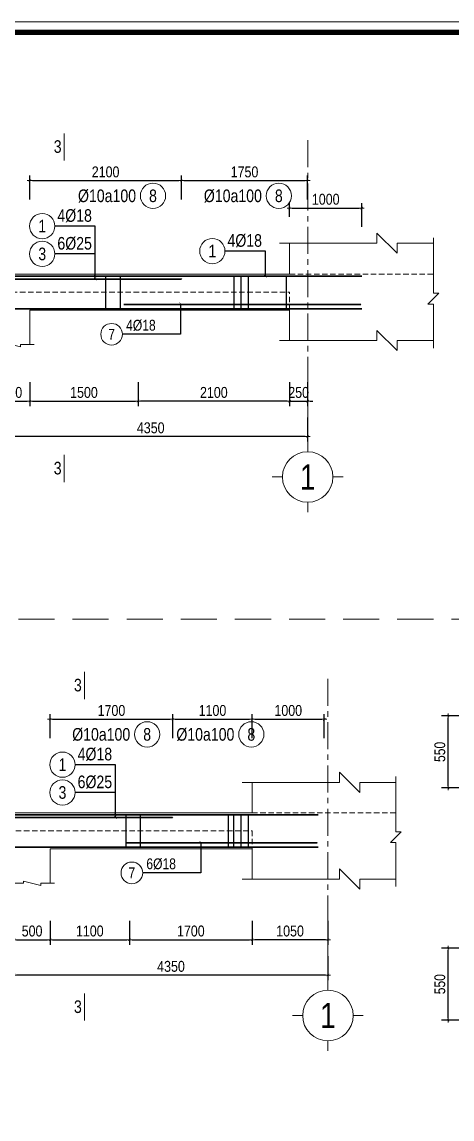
# Model space of a CAD drawing. Header units: millimetres. Extents: x 397144 to 10081729, y 99180 to 1327802.
# Drawn here: x 5003312 to 5009272, y 706292 to 721490 of the extents above; entities that cross this region are included whole.
import ezdxf
from ezdxf.enums import TextEntityAlignment as Align

# ---------------------------------------------------------------- set-up
doc = ezdxf.new("R2010")
doc.units = ezdxf.units.MM
doc.header["$PDSIZE"] = -10
doc.linetypes.add('CENTER', pattern=[2, 1.25, -0.25, 0.25, -0.25])
doc.linetypes.add('HIDDEN', pattern=[0.375, 0.25, -0.125])
doc.layers.get('0').update_dxf_attribs({"linetype": 'CONTINUOUS'})
doc.layers.get('Defpoints').update_dxf_attribs({"color": 12, "linetype": 'CONTINUOUS'})
for name, color, linetype, lineweight in [('kata_dim', 8, 'CONTINUOUS', 13), ('kata_grid', 8, 'CENTER', 13), ('kata_net khuat', 9, 'HIDDEN', 5), ('kata_net manh', 8, 'CONTINUOUS', 5), ('kata_net thay', 4, 'CONTINUOUS', 20), ('kata_text', 7, 'CONTINUOUS', 20), ('kata_thep chu', 1, 'CONTINUOUS', 35), ('kata_thep dai', 220, 'CONTINUOUS', 25)]:
    doc.layers.add(name, color=color, linetype=linetype, lineweight=lineweight)
doc.layers.add('KTH', color=7, linetype='CONTINUOUS', lineweight=5, true_color=0x004d99)
doc.styles.add('kata_text', font='arial.ttf', dxfattribs={"width": 0.8})
doc.styles.add('Star-HelCon', font='VHELVCN_0.TTF')
doc.dimstyles.new('kata_dim_30', dxfattribs={"dimscale": 60, "dimtxt": 2.5, "dimasz": 0.5, "dimexe": 1.5, "dimexo": 2.5, "dimtad": 1, "dimdec": 0, "dimlfac": 0.5, "dimzin": 0, "dimdsep": 46, "dimtxsty": 'kata_text', "dimblk": 'kata_block_ArchTick', "dimcen": 0.09, "dimdle": 1.2, "dimclrd": 8, "dimclre": 8, "dimclrt": 3, "dimadec": 0, "dimazin": 0, "dimtfac": 1, "dimtdec": 0, "dimtix": 1, "dimtofl": 0, "dimtmove": 0, "dimatfit": 3, "dimfxl": 3.75, "dimfxlon": 1, "dimtolj": 1, "dimtzin": 0, "dimarcsym": 0})
doc.dimstyles.new('kata_dim_70', dxfattribs={"dimscale": 70, "dimtxt": 2.15, "dimasz": 0.5, "dimexe": 1, "dimexo": 2, "dimtad": 1, "dimdec": 0, "dimrnd": 5, "dimzin": 0, "dimdsep": 46, "dimtxsty": 'Star-HelCon', "dimblk": 'kata_block_ArchTick', "dimcen": 0.09, "dimdle": 1.2, "dimclrd": 8, "dimclre": 8, "dimclrt": 3, "dimadec": 0, "dimazin": 0, "dimtfac": 1, "dimtdec": 0, "dimtix": 1, "dimtmove": 2, "dimatfit": 3, "dimfxl": 3.75, "dimfxlon": 1, "dimtolj": 1, "dimtzin": 0, "dimarcsym": 0})

# ---------------------------------------------------------------- blocks, each defined once
blk = doc.blocks.new('CHG_XX_Khung ten')
blk.add_lwpolyline([(15, 579), (826, 579), (826, 15), (15, 15)], close=True)
at = {"color": 4, "linetype": 'Continuous', "const_width": 1}
blk.add_lwpolyline([(17, 577), (824, 577), (824, 17), (17, 17)], close=True, dxfattribs=at)
blk = doc.blocks.new('kata_block_ArchTick')
at = {"color": 8}
blk.add_line((1, 0), (-1, 0), dxfattribs=at)
at = {"color": 8, "const_width": 0.15}
blk.add_lwpolyline([(-0.5, -0.5), (0.5, 0.5)], dxfattribs=at)
blk = doc.blocks.new('*D654')
at = {"layer": 'Defpoints', "color": 0, "transparency": 16777216}
for p in [(5003421, 717526), (5004921, 717497), (5004921, 716237)]:
    blk.add_point(p, dxfattribs=at)
at = {"layer": 'kata_dim', "color": 8, "lineweight": -2, "transparency": 16777216}
for p, q in [((5003421, 716499), (5003421, 716167)), ((5004921, 716499), (5004921, 716167)), ((5003456, 716237), (5004886, 716237))]:
    blk.add_line(p, q, dxfattribs=at)
at = {"layer": 'kata_dim', "color": 8, "lineweight": -2, "transparency": 16777216, "xscale": 35, "yscale": 35, "zscale": 35, "rotation": 180}
blk.add_blockref('kata_block_ArchTick', (5003421, 716237), dxfattribs=at)
at = {"layer": 'kata_dim', "color": 8, "lineweight": -2, "transparency": 16777216, "xscale": 35, "yscale": 35, "zscale": 35}
blk.add_blockref('kata_block_ArchTick', (5004921, 716237), dxfattribs=at)
at = {"layer": 'kata_dim', "color": 3, "transparency": 16777216, "insert": (5004171, 716357), "char_height": 150.5, "attachment_point": 5, "style": 'Star-HelCon'}
blk.add_mtext('\\A1;1500', dxfattribs=at)
blk = doc.blocks.new('kata_block_GRID')
for p, q in [((0, 5), (0, 7)), ((-5, 0), (-7, 0)), ((5, 0), (7, 0)), ((0, -5), (0, -7))]:
    blk.add_line(p, q)
blk.add_circle((0, 0), 5)
at = {"color": 7, "style": 'kata_text', "width": 0.8}
blk.add_attdef('GRID', text='', height=5, dxfattribs=at).set_placement((0, 0), align=Align.MIDDLE)
blk = doc.blocks.new('*U12')
blk.add_circle((-2.5, 0), 2.5)
at = {"layer": 'kata_text', "color": 3, "style": 'kata_text', "width": 0.8}
blk.add_attdef('DK1', (0.5, 0.85), '', height=2.5, dxfattribs=at)
at = {"layer": 'kata_text', "color": 7, "style": 'kata_text', "width": 0.8}
blk.add_attdef('SH2', text='', height=2.5, dxfattribs=at).set_placement((-2.5, 0), align=Align.MIDDLE)
blk = doc.blocks.new('*U14')
blk.add_circle((2.5, 0), 2.5)
at = {"layer": 'kata_text', "color": 3, "style": 'kata_text', "width": 0.8}
blk.add_attdef('DKKC2', text='', height=2.5, dxfattribs=at).set_placement((-0.85, -1.25), align=Align.RIGHT)
at = {"layer": 'kata_text', "color": 7, "style": 'kata_text', "width": 0.8}
blk.add_attdef('SH3', text='', height=2.5, dxfattribs=at).set_placement((2.5, 0), align=Align.MIDDLE)
blk = doc.blocks.new('kata_block_SECBAL')
at = {"color": 0, "linetype": 'ByBlock', "lineweight": -2}
blk.add_line((0, 4.36), (0, -1), dxfattribs=at)
at = {"color": 0, "linetype": 'ByBlock', "lineweight": -2, "style": 'kata_text', "width": 0.8}
blk.add_attdef('DETAIL', text='', height=2.5, dxfattribs=at).set_placement((-0.5, 1.75), align=Align.MIDDLE_RIGHT)
blk = doc.blocks.new('*U15')
at = {"color": 0, "linetype": 'ByBlock', "lineweight": -2}
blk.add_line((0, -1), (0, 4.36), dxfattribs=at)
at = {"color": 0, "linetype": 'ByBlock', "lineweight": -2, "style": 'kata_text', "width": 0.8}
blk.add_attdef('DETAIL', text='', height=2.5, dxfattribs=at).set_placement((-0.5, 1.75), align=Align.MIDDLE_RIGHT)
blk = doc.blocks.new('*D655')
at = {"layer": 'Defpoints', "color": 0, "transparency": 16777216}
for p in [(5004921, 717497), (5007021, 717497), (5004921, 716237)]:
    blk.add_point(p, dxfattribs=at)
at = {"layer": 'kata_dim', "color": 8, "lineweight": -2, "transparency": 16777216}
for p, q in [((5004921, 716499), (5004921, 716167)), ((5007021, 716499), (5007021, 716167)), ((5006986, 716237), (5004956, 716237))]:
    blk.add_line(p, q, dxfattribs=at)
at = {"layer": 'kata_dim', "color": 8, "lineweight": -2, "transparency": 16777216, "xscale": 35, "yscale": 35, "zscale": 35, "rotation": 180}
blk.add_blockref('kata_block_ArchTick', (5004921, 716237), dxfattribs=at)
at = {"layer": 'kata_dim', "color": 8, "lineweight": -2, "transparency": 16777216, "xscale": 35, "yscale": 35, "zscale": 35}
blk.add_blockref('kata_block_ArchTick', (5007021, 716237), dxfattribs=at)
at = {"layer": 'kata_dim', "color": 3, "transparency": 16777216, "insert": (5005971, 716357), "char_height": 150.5, "attachment_point": 5, "style": 'Star-HelCon'}
blk.add_mtext('\\A1;2100', dxfattribs=at)
blk = doc.blocks.new('*D656')
at = {"layer": 'Defpoints', "color": 0, "transparency": 16777216}
for p in [(5008021, 718912), (5007021, 718650), (5008021, 717549)]:
    blk.add_point(p, dxfattribs=at)
at = {"layer": 'KTH', "color": 8, "lineweight": -2, "transparency": 16777216}
for p, q in [((5007021, 718790), (5007021, 718982)), ((5007056, 718912), (5007986, 718912)), ((5008021, 718650), (5008021, 718982))]:
    blk.add_line(p, q, dxfattribs=at)
at = {"layer": 'KTH', "color": 8, "lineweight": -2, "transparency": 16777216, "xscale": 35, "yscale": 35, "zscale": 35, "rotation": 180}
blk.add_blockref('kata_block_ArchTick', (5007021, 718912), dxfattribs=at)
at = {"layer": 'KTH', "color": 8, "lineweight": -2, "transparency": 16777216, "xscale": 35, "yscale": 35, "zscale": 35}
blk.add_blockref('kata_block_ArchTick', (5008021, 718912), dxfattribs=at)
at = {"layer": 'KTH', "color": 3, "transparency": 16777216, "insert": (5007521, 719033), "char_height": 150.5, "attachment_point": 5, "style": 'Star-HelCon'}
blk.add_mtext('\\A1;1000', dxfattribs=at)
blk = doc.blocks.new('*D668')
at = {"layer": 'Defpoints', "color": 0, "ltscale": 0.8, "transparency": 16777216}
for p in [(5002921, 717497), (5007271, 716237), (5002921, 715747)]:
    blk.add_point(p, dxfattribs=at)
at = {"layer": 'kata_dim', "color": 8, "lineweight": -2, "ltscale": 0.8, "transparency": 16777216}
for p, q in [((5002921, 716009), (5002921, 715677)), ((5007271, 716009), (5007271, 715677)), ((5007236, 715747), (5002956, 715747))]:
    blk.add_line(p, q, dxfattribs=at)
at = {"layer": 'kata_dim', "color": 8, "lineweight": -2, "ltscale": 0.8, "transparency": 16777216, "xscale": 35, "yscale": 35, "zscale": 35, "rotation": 180}
blk.add_blockref('kata_block_ArchTick', (5002921, 715747), dxfattribs=at)
at = {"layer": 'kata_dim', "color": 8, "lineweight": -2, "ltscale": 0.8, "transparency": 16777216, "xscale": 35, "yscale": 35, "zscale": 35}
blk.add_blockref('kata_block_ArchTick', (5007271, 715747), dxfattribs=at)
at = {"layer": 'kata_dim', "color": 3, "ltscale": 0.8, "transparency": 16777216, "insert": (5005096, 715867), "char_height": 150.5, "attachment_point": 5, "style": 'Star-HelCon'}
blk.add_mtext('\\A1;4350', dxfattribs=at)
blk = doc.blocks.new('*U11')
blk.add_circle((2.5, 0), 2.5)
at = {"layer": 'kata_text', "color": 3, "style": 'kata_text', "width": 0.8}
blk.add_attdef('DK2', text='', height=2.5, dxfattribs=at).set_placement((-0.85, 0.85), align=Align.RIGHT)
at = {"layer": 'kata_text', "color": 7, "style": 'kata_text', "width": 0.8}
blk.add_attdef('SH3', text='', height=2.5, dxfattribs=at).set_placement((2.5, 0), align=Align.MIDDLE)
blk = doc.blocks.new('*D664')
at = {"layer": 'Defpoints', "color": 0, "transparency": 16777216}
for p in [(5005521, 719292), (5003421, 717997), (5005521, 717997)]:
    blk.add_point(p, dxfattribs=at)
at = {"layer": 'kata_dim', "color": 8, "lineweight": -2, "transparency": 16777216}
for p, q in [((5003421, 719029), (5003421, 719362)), ((5003456, 719292), (5005486, 719292)), ((5005521, 719029), (5005521, 719362))]:
    blk.add_line(p, q, dxfattribs=at)
at = {"layer": 'kata_dim', "color": 8, "lineweight": -2, "transparency": 16777216, "xscale": 35, "yscale": 35, "zscale": 35, "rotation": 180}
blk.add_blockref('kata_block_ArchTick', (5003421, 719292), dxfattribs=at)
at = {"layer": 'kata_dim', "color": 8, "lineweight": -2, "transparency": 16777216, "xscale": 35, "yscale": 35, "zscale": 35}
blk.add_blockref('kata_block_ArchTick', (5005521, 719292), dxfattribs=at)
at = {"layer": 'kata_dim', "color": 3, "transparency": 16777216, "insert": (5004471, 719412), "char_height": 150.5, "attachment_point": 5, "style": 'Star-HelCon'}
blk.add_mtext('\\A1;2100', dxfattribs=at)
blk = doc.blocks.new('*D666')
at = {"layer": 'Defpoints', "color": 0, "transparency": 16777216}
for p in [(5007271, 719292), (5005521, 717997), (5007271, 717929)]:
    blk.add_point(p, dxfattribs=at)
at = {"layer": 'KTH', "color": 8, "lineweight": -2, "transparency": 16777216}
for p, q in [((5005521, 719029), (5005521, 719362)), ((5005556, 719292), (5007236, 719292)), ((5007271, 719029), (5007271, 719362))]:
    blk.add_line(p, q, dxfattribs=at)
at = {"layer": 'KTH', "color": 8, "lineweight": -2, "transparency": 16777216, "xscale": 35, "yscale": 35, "zscale": 35, "rotation": 180}
blk.add_blockref('kata_block_ArchTick', (5005521, 719292), dxfattribs=at)
at = {"layer": 'KTH', "color": 8, "lineweight": -2, "transparency": 16777216, "xscale": 35, "yscale": 35, "zscale": 35}
blk.add_blockref('kata_block_ArchTick', (5007271, 719292), dxfattribs=at)
at = {"layer": 'KTH', "color": 3, "transparency": 16777216, "insert": (5006396, 719412), "char_height": 150.5, "attachment_point": 5, "style": 'Star-HelCon'}
blk.add_mtext('\\A1;1750', dxfattribs=at)
blk = doc.blocks.new('*D667')
at = {"layer": 'Defpoints', "color": 0, "transparency": 16777216}
for p in [(5002921, 717497), (5003421, 717497), (5003421, 716237)]:
    blk.add_point(p, dxfattribs=at)
at = {"layer": 'kata_dim', "color": 8, "lineweight": -2, "transparency": 16777216}
for p, q in [((5002921, 716499), (5002921, 716167)), ((5003421, 716499), (5003421, 716167)), ((5002956, 716237), (5003386, 716237))]:
    blk.add_line(p, q, dxfattribs=at)
at = {"layer": 'kata_dim', "color": 8, "lineweight": -2, "transparency": 16777216, "xscale": 35, "yscale": 35, "zscale": 35, "rotation": 180}
blk.add_blockref('kata_block_ArchTick', (5002921, 716237), dxfattribs=at)
at = {"layer": 'kata_dim', "color": 8, "lineweight": -2, "transparency": 16777216, "xscale": 35, "yscale": 35, "zscale": 35}
blk.add_blockref('kata_block_ArchTick', (5003421, 716237), dxfattribs=at)
at = {"layer": 'kata_dim', "color": 3, "transparency": 16777216, "insert": (5003171, 716357), "char_height": 150.5, "attachment_point": 5, "style": 'Star-HelCon'}
blk.add_mtext('\\A1;500', dxfattribs=at)
blk = doc.blocks.new('*D676')
at = {"layer": 'Defpoints', "color": 0, "transparency": 16777216}
for p in [(5007021, 717497), (5007271, 717497), (5007271, 716237)]:
    blk.add_point(p, dxfattribs=at)
at = {"layer": 'kata_dim', "color": 8, "lineweight": -2, "transparency": 16777216}
for p, q in [((5007021, 716499), (5007021, 716167)), ((5007271, 716499), (5007271, 716167)), ((5006986, 716237), (5006951, 716237)), ((5007021, 716237), (5007271, 716237)), ((5007306, 716237), (5007341, 716237))]:
    blk.add_line(p, q, dxfattribs=at)
at = {"layer": 'kata_dim', "color": 8, "lineweight": -2, "transparency": 16777216, "xscale": 35, "yscale": 35, "zscale": 35}
blk.add_blockref('kata_block_ArchTick', (5007021, 716237), dxfattribs=at)
at = {"layer": 'kata_dim', "color": 8, "lineweight": -2, "transparency": 16777216, "xscale": 35, "yscale": 35, "zscale": 35, "rotation": 180}
blk.add_blockref('kata_block_ArchTick', (5007271, 716237), dxfattribs=at)
at = {"layer": 'kata_dim', "color": 3, "transparency": 16777216, "insert": (5007146, 716357), "char_height": 150.5, "attachment_point": 5, "style": 'Star-HelCon'}
blk.add_mtext('\\A1;250', dxfattribs=at)
blk = doc.blocks.new('*D690')
at = {"layer": 'Defpoints', "color": 0, "transparency": 16777216}
for p in [(5006502, 710956), (5004802, 710065), (5006502, 708776)]:
    blk.add_point(p, dxfattribs=at)
at = {"layer": 'kata_dim', "color": 8, "lineweight": -2, "transparency": 16777216}
for p, q in [((5004802, 709038), (5004802, 708706)), ((5006502, 709038), (5006502, 708706)), ((5004837, 708776), (5006467, 708776))]:
    blk.add_line(p, q, dxfattribs=at)
at = {"layer": 'kata_dim', "color": 8, "lineweight": -2, "transparency": 16777216, "xscale": 35, "yscale": 35, "zscale": 35, "rotation": 180}
blk.add_blockref('kata_block_ArchTick', (5004802, 708776), dxfattribs=at)
at = {"layer": 'kata_dim', "color": 8, "lineweight": -2, "transparency": 16777216, "xscale": 35, "yscale": 35, "zscale": 35}
blk.add_blockref('kata_block_ArchTick', (5006502, 708776), dxfattribs=at)
at = {"layer": 'kata_dim', "color": 3, "transparency": 16777216, "insert": (5005652, 708896), "char_height": 150.5, "attachment_point": 5, "style": 'Star-HelCon'}
blk.add_mtext('\\A1;1700', dxfattribs=at)
blk = doc.blocks.new('*D691')
at = {"layer": 'Defpoints', "color": 0, "transparency": 16777216}
for p in [(5006502, 710036), (5007552, 710036), (5006502, 708776)]:
    blk.add_point(p, dxfattribs=at)
at = {"layer": 'kata_dim', "color": 8, "lineweight": -2, "transparency": 16777216}
for p, q in [((5006502, 709038), (5006502, 708706)), ((5007552, 709038), (5007552, 708706)), ((5007517, 708776), (5006537, 708776))]:
    blk.add_line(p, q, dxfattribs=at)
at = {"layer": 'kata_dim', "color": 8, "lineweight": -2, "transparency": 16777216, "xscale": 35, "yscale": 35, "zscale": 35, "rotation": 180}
blk.add_blockref('kata_block_ArchTick', (5006502, 708776), dxfattribs=at)
at = {"layer": 'kata_dim', "color": 8, "lineweight": -2, "transparency": 16777216, "xscale": 35, "yscale": 35, "zscale": 35}
blk.add_blockref('kata_block_ArchTick', (5007552, 708776), dxfattribs=at)
at = {"layer": 'kata_dim', "color": 3, "transparency": 16777216, "insert": (5007027, 708896), "char_height": 150.5, "attachment_point": 5, "style": 'Star-HelCon'}
blk.add_mtext('\\A1;1050', dxfattribs=at)
blk = doc.blocks.new('*D694')
at = {"layer": 'Defpoints', "color": 0, "transparency": 16777216}
for p in [(5005402, 711831), (5003702, 710536), (5005402, 710536)]:
    blk.add_point(p, dxfattribs=at)
at = {"layer": 'kata_dim', "color": 8, "lineweight": -2, "transparency": 16777216}
for p, q in [((5003702, 711568), (5003702, 711901)), ((5003737, 711831), (5005367, 711831)), ((5005402, 711568), (5005402, 711901))]:
    blk.add_line(p, q, dxfattribs=at)
at = {"layer": 'kata_dim', "color": 8, "lineweight": -2, "transparency": 16777216, "xscale": 35, "yscale": 35, "zscale": 35, "rotation": 180}
blk.add_blockref('kata_block_ArchTick', (5003702, 711831), dxfattribs=at)
at = {"layer": 'kata_dim', "color": 8, "lineweight": -2, "transparency": 16777216, "xscale": 35, "yscale": 35, "zscale": 35}
blk.add_blockref('kata_block_ArchTick', (5005402, 711831), dxfattribs=at)
at = {"layer": 'kata_dim', "color": 3, "transparency": 16777216, "insert": (5004552, 711951), "char_height": 150.5, "attachment_point": 5, "style": 'Star-HelCon'}
blk.add_mtext('\\A1;1700', dxfattribs=at)
blk = doc.blocks.new('*D695')
at = {"layer": 'Defpoints', "color": 0, "transparency": 16777216}
for p in [(5007502, 711831), (5006502, 710536), (5007502, 710468)]:
    blk.add_point(p, dxfattribs=at)
at = {"layer": 'KTH', "color": 8, "lineweight": -2, "transparency": 16777216}
for p, q in [((5006502, 711568), (5006502, 711901)), ((5006537, 711831), (5007467, 711831)), ((5007502, 711568), (5007502, 711901))]:
    blk.add_line(p, q, dxfattribs=at)
at = {"layer": 'KTH', "color": 8, "lineweight": -2, "transparency": 16777216, "xscale": 35, "yscale": 35, "zscale": 35, "rotation": 180}
blk.add_blockref('kata_block_ArchTick', (5006502, 711831), dxfattribs=at)
at = {"layer": 'KTH', "color": 8, "lineweight": -2, "transparency": 16777216, "xscale": 35, "yscale": 35, "zscale": 35}
blk.add_blockref('kata_block_ArchTick', (5007502, 711831), dxfattribs=at)
at = {"layer": 'KTH', "color": 3, "transparency": 16777216, "insert": (5007002, 711951), "char_height": 150.5, "attachment_point": 5, "style": 'Star-HelCon'}
blk.add_mtext('\\A1;1000', dxfattribs=at)
blk = doc.blocks.new('*D696')
at = {"layer": 'Defpoints', "color": 0, "transparency": 16777216}
for p in [(5003202, 710036), (5003702, 710036), (5003702, 708776)]:
    blk.add_point(p, dxfattribs=at)
at = {"layer": 'kata_dim', "color": 8, "lineweight": -2, "transparency": 16777216}
for p, q in [((5003202, 709038), (5003202, 708706)), ((5003702, 709038), (5003702, 708706)), ((5003237, 708776), (5003667, 708776))]:
    blk.add_line(p, q, dxfattribs=at)
at = {"layer": 'kata_dim', "color": 8, "lineweight": -2, "transparency": 16777216, "xscale": 35, "yscale": 35, "zscale": 35, "rotation": 180}
blk.add_blockref('kata_block_ArchTick', (5003202, 708776), dxfattribs=at)
at = {"layer": 'kata_dim', "color": 8, "lineweight": -2, "transparency": 16777216, "xscale": 35, "yscale": 35, "zscale": 35}
blk.add_blockref('kata_block_ArchTick', (5003702, 708776), dxfattribs=at)
at = {"layer": 'kata_dim', "color": 3, "transparency": 16777216, "insert": (5003452, 708896), "char_height": 150.5, "attachment_point": 5, "style": 'Star-HelCon'}
blk.add_mtext('\\A1;500', dxfattribs=at)
blk = doc.blocks.new('*D678')
at = {"layer": 'Defpoints', "color": 0, "transparency": 16777216}
for p in [(5009217, 711878), (5010433, 711878), (5010433, 710878)]:
    blk.add_point(p, dxfattribs=at)
at = {"layer": 'kata_dim', "color": 8, "lineweight": -2, "transparency": 16777216}
for p, q in [((5009442, 711878), (5009127, 711878)), ((5009217, 710908), (5009217, 711848)), ((5009442, 710878), (5009127, 710878))]:
    blk.add_line(p, q, dxfattribs=at)
at = {"layer": 'kata_dim', "color": 8, "lineweight": -2, "transparency": 16777216, "xscale": 30, "yscale": 30, "zscale": 30}
for p, rotation in [((5009217, 711878), 90), ((5009217, 710878), 270)]:
    blk.add_blockref('kata_block_ArchTick', p, dxfattribs=dict(at, rotation=rotation))
at = {"layer": 'kata_dim', "color": 3, "transparency": 16777216, "insert": (5009103, 711378), "char_height": 150, "attachment_point": 5, "rotation": 90, "style": 'kata_text'}
blk.add_mtext('\\A1;550', dxfattribs=at)
blk = doc.blocks.new('*D700')
at = {"layer": 'Defpoints', "color": 0, "transparency": 16777216}
for p in [(5009217, 708660), (5010433, 708660), (5010433, 707660)]:
    blk.add_point(p, dxfattribs=at)
at = {"layer": 'kata_dim', "color": 8, "lineweight": -2, "transparency": 16777216}
for p, q in [((5009442, 708660), (5009127, 708660)), ((5009217, 707690), (5009217, 708630)), ((5009442, 707660), (5009127, 707660))]:
    blk.add_line(p, q, dxfattribs=at)
at = {"layer": 'kata_dim', "color": 8, "lineweight": -2, "transparency": 16777216, "xscale": 30, "yscale": 30, "zscale": 30}
for p, rotation in [((5009217, 708660), 90), ((5009217, 707660), 270)]:
    blk.add_blockref('kata_block_ArchTick', p, dxfattribs=dict(at, rotation=rotation))
at = {"layer": 'kata_dim', "color": 3, "transparency": 16777216, "insert": (5009103, 708160), "char_height": 150, "attachment_point": 5, "rotation": 90, "style": 'kata_text'}
blk.add_mtext('\\A1;550', dxfattribs=at)
blk = doc.blocks.new('*D679')
at = {"layer": 'Defpoints', "color": 0, "transparency": 16777216}
for p in [(5003702, 710036), (5004802, 709005), (5004802, 708776)]:
    blk.add_point(p, dxfattribs=at)
at = {"layer": 'kata_dim', "color": 8, "lineweight": -2, "transparency": 16777216}
for p, q in [((5003702, 709038), (5003702, 708706)), ((5003737, 708776), (5004767, 708776)), ((5004802, 708865), (5004802, 708706))]:
    blk.add_line(p, q, dxfattribs=at)
at = {"layer": 'kata_dim', "color": 8, "lineweight": -2, "transparency": 16777216, "xscale": 35, "yscale": 35, "zscale": 35, "rotation": 180}
blk.add_blockref('kata_block_ArchTick', (5003702, 708776), dxfattribs=at)
at = {"layer": 'kata_dim', "color": 8, "lineweight": -2, "transparency": 16777216, "xscale": 35, "yscale": 35, "zscale": 35}
blk.add_blockref('kata_block_ArchTick', (5004802, 708776), dxfattribs=at)
at = {"layer": 'kata_dim', "color": 3, "transparency": 16777216, "insert": (5004252, 708896), "char_height": 150.5, "attachment_point": 5, "style": 'Star-HelCon'}
blk.add_mtext('\\A1;1100', dxfattribs=at)
blk = doc.blocks.new('*D680')
at = {"layer": 'Defpoints', "color": 0, "transparency": 16777216}
for p in [(5006502, 711831), (5005402, 710536), (5006502, 710536)]:
    blk.add_point(p, dxfattribs=at)
at = {"layer": 'KTH', "color": 8, "lineweight": -2, "transparency": 16777216}
for p, q in [((5005402, 711568), (5005402, 711901)), ((5005437, 711831), (5006467, 711831)), ((5006502, 711568), (5006502, 711901))]:
    blk.add_line(p, q, dxfattribs=at)
at = {"layer": 'KTH', "color": 8, "lineweight": -2, "transparency": 16777216, "xscale": 35, "yscale": 35, "zscale": 35, "rotation": 180}
blk.add_blockref('kata_block_ArchTick', (5005402, 711831), dxfattribs=at)
at = {"layer": 'KTH', "color": 8, "lineweight": -2, "transparency": 16777216, "xscale": 35, "yscale": 35, "zscale": 35}
blk.add_blockref('kata_block_ArchTick', (5006502, 711831), dxfattribs=at)
at = {"layer": 'KTH', "color": 3, "transparency": 16777216, "insert": (5005952, 711951), "char_height": 150.5, "attachment_point": 5, "style": 'Star-HelCon'}
blk.add_mtext('\\A1;1100', dxfattribs=at)
blk = doc.blocks.new('*D701')
at = {"layer": 'Defpoints', "color": 0, "ltscale": 0.8, "transparency": 16777216}
for p in [(5003202, 710036), (5007552, 708776), (5003202, 708286)]:
    blk.add_point(p, dxfattribs=at)
at = {"layer": 'kata_dim', "color": 8, "lineweight": -2, "ltscale": 0.8, "transparency": 16777216}
for p, q in [((5003202, 708548), (5003202, 708216)), ((5007552, 708548), (5007552, 708216)), ((5007517, 708286), (5003237, 708286))]:
    blk.add_line(p, q, dxfattribs=at)
at = {"layer": 'kata_dim', "color": 8, "lineweight": -2, "ltscale": 0.8, "transparency": 16777216, "xscale": 35, "yscale": 35, "zscale": 35, "rotation": 180}
blk.add_blockref('kata_block_ArchTick', (5003202, 708286), dxfattribs=at)
at = {"layer": 'kata_dim', "color": 8, "lineweight": -2, "ltscale": 0.8, "transparency": 16777216, "xscale": 35, "yscale": 35, "zscale": 35}
blk.add_blockref('kata_block_ArchTick', (5007552, 708286), dxfattribs=at)
at = {"layer": 'kata_dim', "color": 3, "ltscale": 0.8, "transparency": 16777216, "insert": (5005377, 708406), "char_height": 150.5, "attachment_point": 5, "style": 'Star-HelCon'}
blk.add_mtext('\\A1;4350', dxfattribs=at)

msp = doc.modelspace()

# ---------------------------------------------------------------- block references
at = {"layer": 'kata_net thay', "xscale": 72.589395827735, "yscale": 72.589395827735, "zscale": 72.589395827735}
msp.add_blockref('CHG_XX_Khung ten', (4967529.05019, 679461.165), dxfattribs=at)

# ---------------------------------------------------------------- next in the draw order: linework, layer by layer
at = {"layer": 'kata_dim'}
for points in [[(5006881.34449, 718424.89004), (5008231.34449, 718424.89004), (5008231.34449, 718564.89004), (5008511.34449, 718284.89004), (5008511.34449, 718424.89004), (5009012.50773, 718424.89004)], [(5009012.50773, 716972.57229), (5009012.50773, 717581.63962), (5008937.50773, 717581.63962), (5009087.50773, 717731.63962), (5009012.50773, 717731.63962), (5009012.50773, 718499.27729)], [(5006881.34449, 717076.88368), (5008231.34449, 717076.88368), (5008231.34449, 717216.88368), (5008511.34449, 716936.88368), (5008511.34449, 717076.88368), (5009012.50773, 717076.88368)], [(5006361.80497, 710955.79105), (5007711.80497, 710955.79105), (5007711.80497, 711095.79105), (5007991.80497, 710815.79105), (5007991.80497, 710955.79105), (5008492.96822, 710955.79105)], [(5008492.96822, 709511.47967), (5008492.96822, 710120.547), (5008417.96822, 710120.547), (5008567.96822, 710270.547), (5008492.96822, 710270.547), (5008492.96822, 711038.18467)], [(5006361.80497, 709615.79105), (5007711.80497, 709615.79105), (5007711.80497, 709755.79105), (5007991.80497, 709475.79105), (5007991.80497, 709615.79105), (5008492.96822, 709615.79105)]]:
    msp.add_lwpolyline(points, dxfattribs=at)
at = {"layer": 'kata_grid', "ltscale": 300}
for p, q in [((5007271.34449, 719851.88368), (5007271.34449, 715676.88368)), ((5007551.80498, 712390.79105), (5007551.80498, 708215.79105))]:
    msp.add_line(p, q, dxfattribs=at)
at = {"layer": 'kata_net khuat', "ltscale": 300}
for p, q in [((5007021.34449, 717996.88368), (5009012.50773, 717996.88368)), ((5007021.34449, 717496.88368), (5007021.34449, 717746.88368)), ((5006501.80497, 710535.79105), (5008492.96822, 710535.79105))]:
    msp.add_line(p, q, dxfattribs=at)
at = {"layer": 'kata_net khuat', "ltscale": 2000}
msp.add_line((4968763.06992, 713215.23405), (5017397.96513, 713215.23405), dxfattribs=at)
at = {"layer": 'kata_net khuat', "ltscale": 300}
for points in [[(4994934.40625, 717746.88368), (4994934.40625, 717496.88368), (4995184.40625, 717496.88368), (4995184.40625, 717746.88368), (5007021.34449, 717746.88368)], [(4995214.86674, 710285.79105), (4995214.86674, 710035.79105), (4995464.86674, 710035.79105), (4995464.86674, 710285.79105), (5006501.80497, 710285.79105), (5006501.80497, 710035.79105)]]:
    msp.add_lwpolyline(points, dxfattribs=at)
at = {"layer": 'kata_net thay'}
for p, q in [((5007021.34449, 717996.88368), (5007021.34449, 718416.88368)), ((4996121.34449, 717996.88368), (5007021.34449, 717996.88368)), ((5003421.34449, 717019.94427), (5003421.34449, 717496.88368)), ((5006501.80497, 710535.79105), (5006501.80497, 710955.79105)), ((4996401.80498, 710535.79105), (5006501.80497, 710535.79105)), ((5003701.80498, 709558.85165), (5003701.80498, 710035.79105))]:
    msp.add_line(p, q, dxfattribs=at)
for points in [[(5003421.34449, 717496.88368), (5007021.34449, 717496.88368), (5007021.34449, 717076.88368)], [(5003481.34449, 717019.94427), (5003291.34449, 717019.94427), (5003291.34449, 716989.94427), (5003051.34449, 717049.94427), (5003051.34449, 717019.94427), (5002861.34449, 717019.94427)], [(5003701.80498, 710035.79105), (5006501.80497, 710035.79105), (5006501.80497, 709615.79105)], [(5003761.80498, 709558.85165), (5003571.80498, 709558.85165), (5003571.80498, 709528.85165), (5003331.80498, 709588.85165), (5003331.80498, 709558.85165), (5003141.80498, 709558.85165)]]:
    msp.add_lwpolyline(points, dxfattribs=at)
at = {"layer": 'kata_thep chu'}
for p, q in [((4995004.40625, 717967.88368), (5008021.34449, 717967.88368)), ((4995284.86674, 710506.79105), (5007417.82503, 710506.79105))]:
    msp.add_line(p, q, dxfattribs=at)
at = {"layer": 'kata_thep chu', "flags": 128}
for points in [[(5005524.31307, 717928.88368), (5005524.31307, 717928.88368, 0.414213562), (5005524.31307, 717928.88368), (5001122.54004, 717928.88368)], [(5008007.25529, 717577.95676), (5008007.25529, 717577.95676, -0.414213562), (5008007.25529, 717577.95676), (5004722.92915, 717577.95676)], [(5005398.35996, 710467.79105), (5005398.35996, 710467.79105, 0.414213562), (5005398.35996, 710467.79105), (5001602.46997, 710467.79105)], [(5007402.63476, 710116.86414), (5007402.63476, 710116.86414, -0.414213562), (5007402.63476, 710116.86414), (5004751.80497, 710116.86414)]]:
    msp.add_lwpolyline(points, format="xyb", dxfattribs=at)
at = {"layer": 'kata_thep chu'}
for points in [[(4995038.91367, 717733.64374), (4995038.91367, 717537.83553, 0.4142135624), (4995058.91367, 717517.83553), (5008021.34449, 717517.83553)], [(4995319.37416, 710272.55112), (4995319.37416, 710076.74291, 0.4142135624), (4995339.37416, 710056.74291), (5007417.82503, 710056.74291)]]:
    msp.add_lwpolyline(points, format="xyb", dxfattribs=at)
at = {"layer": 'kata_thep dai', "ltscale": 52.5}
for p, q in [((5004471.34449, 717971.88368), (5004471.34449, 717521.88368)), ((5004671.34449, 717971.88368), (5004671.34449, 717521.88368)), ((5006246.34449, 717971.88368), (5006246.34449, 717521.88368)), ((5006346.34449, 717971.88368), (5006346.34449, 717521.88368)), ((5006446.34449, 717971.88368), (5006446.34449, 717521.88368)), ((5006971.34449, 717971.88368), (5006971.34449, 717521.88368)), ((5004751.80497, 710510.79105), (5004751.80497, 710060.79105)), ((5004951.80497, 710510.79105), (5004951.80497, 710060.79105)), ((5006169.58569, 710510.79105), (5006169.58569, 710060.79105)), ((5006244.58569, 710510.79105), (5006244.58569, 710060.79105)), ((5006344.58569, 710510.79105), (5006344.58569, 710060.79105)), ((5006444.58569, 710510.79105), (5006444.58569, 710060.79105))]:
    msp.add_line(p, q, dxfattribs=at)

# ---------------------------------------------------------------- next in the draw order: block references
at = {"layer": 'kata_dim', "color": 2, "xscale": 70, "yscale": 70, "zscale": 70}
for name, p in [('kata_block_SECBAL', (5003895.88617, 719641.88368)), ('*U15', (5003895.88617, 715186.88368)), ('kata_block_SECBAL', (5004176.34666, 712180.79105)), ('*U15', (5004176.34666, 707725.79105))]:
    msp.add_blockref(name, p, dxfattribs=at).add_auto_attribs({'DETAIL': '3'})
at = {"layer": 'kata_dim', "xscale": 70, "yscale": 70, "zscale": 70}
for p in [(5007271.34449, 715186.88368), (5007551.80498, 707725.79105)]:
    msp.add_blockref('kata_block_GRID', p, dxfattribs=at).add_auto_attribs({'GRID': '1'})
at = {"layer": 'kata_net manh', "xscale": 70, "yscale": 70, "zscale": 70}
for name, p, values in [('*U14', (5004952.45208, 719081.88368), {'SH3': '8', 'DKKC2': '%%C10a100'}), ('*U14', (5006696.34449, 719081.88368), {'SH3': '8', 'DKKC2': '%%C10a100'}), ('*U12', (5003767.65841, 718661.88368), {'SH2': '1', 'DK1': '4%%c18'}), ('*U12', (5003767.65841, 718276.88368), {'SH2': '3', 'DK1': '6%%c25'}), ('*U12', (5006124.67199, 718315.88368), {'SH2': '1', 'DK1': '4%%c18'}), ('*U14', (5004871.66016, 711620.79105), {'SH3': '8', 'DKKC2': '%%C10a100'}), ('*U14', (5006315.06885, 711620.79105), {'SH3': '8', 'DKKC2': '%%C10a100'}), ('*U12', (5004048.1189, 711200.79105), {'SH2': '1', 'DK1': '4%%c18'}), ('*U12', (5004048.1189, 710815.79105), {'SH2': '3', 'DK1': '6%%c25'})]:
    msp.add_blockref(name, p, dxfattribs=at).add_auto_attribs(values)
at = {"layer": 'kata_net manh'}
ref = msp.add_blockref('*U11', (5004704.14731, 717163.12929), dxfattribs=dict(at, xscale=-60, yscale=60, zscale=60))
ref.add_attrib('SH3', '7', dxfattribs={"layer": 'kata_text', "color": 7, "height": 150, "style": 'kata_text', "width": 0.8}).set_placement((5004554.14731, 717163.12929), align=Align.MIDDLE)
ref.add_attrib('DK2', '4%%C18', dxfattribs={"layer": 'kata_text', "color": 3, "height": 150, "style": 'kata_text', "width": 0.8}).set_placement((5005165.2428, 717213.85955), align=Align.RIGHT)
ref = msp.add_blockref('*U11', (5004984.60779, 709702.03667), dxfattribs=dict(at, xscale=-60, yscale=60, zscale=60))
ref.add_attrib('SH3', '7', dxfattribs={"layer": 'kata_text', "color": 7, "height": 150, "style": 'kata_text', "width": 0.8}).set_placement((5004834.60779, 709702.03667), align=Align.MIDDLE)
ref.add_attrib('DK2', '6%%C18', dxfattribs={"layer": 'kata_text', "color": 3, "height": 150, "style": 'kata_text', "width": 0.8}).set_placement((5005445.70329, 709752.76693), align=Align.RIGHT)

# ---------------------------------------------------------------- next in the draw order: dimensions: what is measured, and where the dimension line sits
at = {"layer": 'kata_dim'}
for base, p1, p2, picture, middle in [((5005521.34449, 719291.88368), (5003421.34449, 717996.88368), (5005521.34449, 717996.88368), '*D664', (5004471.34449, 719412.48901)), ((5003421.34449, 716236.88368), (5002921.34449, 717496.88368), (5003421.34449, 717496.88368), '*D667', (5003171.34449, 716357.48901)), ((5004921.34449, 716236.88368), (5003421.34449, 717525.88368), (5004921.34449, 717496.88368), '*D654', (5004171.34449, 716357.48901)), ((5004921.34449, 716236.88368), (5007021.34449, 717496.88368), (5004921.34449, 717496.88368), '*D655', (5005971.34449, 716357.48901)), ((5007271.34449, 716236.88368), (5007021.34449, 717496.88368), (5007271.34449, 717496.88368), '*D676', (5007146.34449, 716357.48901)), ((5005401.80498, 711830.79105), (5003701.80498, 710535.79105), (5005401.80498, 710535.79105), '*D694', (5004551.80498, 711951.39639)), ((5006501.80497, 708775.79105), (5004801.80498, 710064.79105), (5006501.80497, 710955.79105), '*D690', (5005651.80498, 708896.39639)), ((5003701.80498, 708775.79105), (5003201.80497, 710035.79105), (5003701.80498, 710035.79105), '*D696', (5003451.80498, 708896.39639)), ((5004801.80498, 708775.79105), (5003701.80498, 710035.79105), (5004801.80498, 709005.16789), '*D679', (5004251.80498, 708896.39639)), ((5006501.80497, 708775.79105), (5007551.80498, 710035.79105), (5006501.80497, 710035.79105), '*D691', (5007026.80498, 708896.39639))]:
    dim = msp.add_linear_dim(base=base, p1=p1, p2=p2, dimstyle='kata_dim_70', dxfattribs=at)
    dim.commit()
    dim.dimension.update_dxf_attribs({"geometry": picture, "text_midpoint": middle})
at = {"layer": 'kata_dim', "ltscale": 0.8}
for base, p1, p2, picture, middle in [((5002921.34449, 715746.88368), (5007271.34449, 716236.88368), (5002921.34449, 717496.88368), '*D668', (5005096.34449, 715867.48901)), ((5003201.80498, 708285.79105), (5007551.80498, 708775.79105), (5003201.80498, 710035.79105), '*D701', (5005376.80498, 708406.39639))]:
    dim = msp.add_linear_dim(base=base, p1=p1, p2=p2, dimstyle='kata_dim_70', dxfattribs=at)
    dim.commit()
    dim.dimension.update_dxf_attribs({"geometry": picture, "text_midpoint": middle})
at = {"layer": 'kata_dim'}
for base, p1, p2, picture, middle in [((5009217.10513, 711878.42989), (5010433.10513, 710878.42989), (5010433.10513, 711878.42989), '*D678', (5009103.01918, 711378.42989)), ((5009217.10513, 708659.91134), (5010433.10513, 707659.91134), (5010433.10513, 708659.91134), '*D700', (5009103.01918, 708159.91134))]:
    dim = msp.add_linear_dim(base=base, p1=p1, p2=p2, angle=270, text='550', dimstyle='kata_dim_30', dxfattribs=at)
    dim.commit()
    dim.dimension.update_dxf_attribs({"geometry": picture, "text_midpoint": middle})
at = {"layer": 'KTH'}
for base, p1, p2, picture, middle in [((5007271.34449, 719291.88368), (5005521.34449, 717996.88368), (5007271.34449, 717928.88368), '*D666', (5006396.34449, 719412.48901)), ((5008021.34449, 718912.39929), (5007021.34449, 718649.89929), (5008021.34449, 717549.39929), '*D656', (5007521.34449, 719033.00463)), ((5006501.80497, 711830.79105), (5005401.80498, 710535.79105), (5006501.80497, 710535.79105), '*D680', (5005951.80498, 711951.39639)), ((5007501.80498, 711830.79105), (5006501.80497, 710535.79105), (5007501.80498, 710467.79105), '*D695', (5007001.80498, 711951.39639))]:
    dim = msp.add_linear_dim(base=base, p1=p1, p2=p2, dimstyle='kata_dim_70', dxfattribs=at)
    dim.commit()
    dim.dimension.update_dxf_attribs({"geometry": picture, "text_midpoint": middle})

# ---------------------------------------------------------------- next in the draw order: leaders
at = {"layer": 'kata_net manh'}
for points in [[(5004327.65841, 717967.88368), (5004327.65841, 718661.88368), (5003767.65841, 718661.88368)], [(5006684.67199, 717967.88368), (5006684.67199, 718315.88368), (5006124.67199, 718315.88368)], [(5004327.65841, 717928.88368), (5004327.65841, 718276.88368), (5003767.65841, 718276.88368)], [(5005509.14731, 717587.12929), (5005509.14731, 717163.12929), (5004704.14731, 717163.12929)], [(5004608.1189, 710506.79105), (5004608.1189, 711200.79105), (5004048.1189, 711200.79105)], [(5004608.1189, 710467.79105), (5004608.1189, 710815.79105), (5004048.1189, 710815.79105)], [(5005789.60779, 710126.03667), (5005789.60779, 709702.03667), (5004984.60779, 709702.03667)]]:
    msp.add_leader(points, dimstyle='kata_dim_70', override={"dimldrblk": 'ArchTick'}, dxfattribs=at)

doc.saveas('drawing.dxf')
